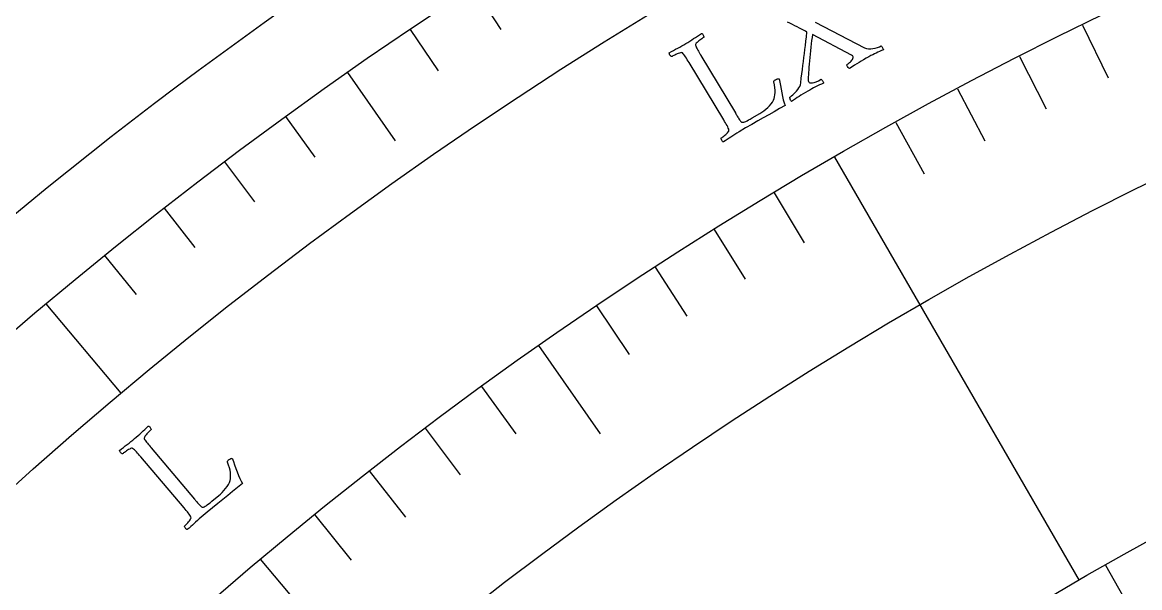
# Model space of a CAD drawing. Header units: millimetres. Extents: x -92 to 92, y -92 to 120.
# Drawn here: x -58.76 to -35.51, y 63.54 to 75.3 of the extents above; entities that cross this region are included whole.
import ezdxf

# ---------------------------------------------------------------- set-up
doc = ezdxf.new("R2010")
doc.units = ezdxf.units.MM
for name, color, linetype in [('CUT_OUTER', 1, 'Continuous'), ('ENGRAVE', 7, 'Continuous'), ('ENGRAVE_FINE', 8, 'Continuous'), ('TEXT', 5, 'Continuous')]:
    doc.layers.add(name, color=color, linetype=linetype)

msp = doc.modelspace()

# ---------------------------------------------------------------- linework, layer by layer
at = {"layer": 'CUT_OUTER'}
msp.add_lwpolyline([(-59.119, 71.1421), (-58.6814, 71.5035), (-58.2415, 71.8622), (-57.7995, 72.2182), (-57.3553, 72.5715), (-56.9089, 72.922), (-56.4604, 73.2699), (-56.0098, 73.6149), (-55.557, 73.9572), (-55.1022, 74.2967), (-54.6453, 74.6334), (-54.1863, 74.9673), (-53.7253, 75.2984), (-53.2623, 75.6266)], dxfattribs=at)
at = {"layer": 'ENGRAVE'}
for points in [[(-51.9947, 74.2561), (-50.9999, 72.8354)], [(-41.8562, 72.4972), (-36.7687, 63.6853)], [(-58.2687, 69.4419), (-56.7079, 67.5819)], [(-48.0155, 68.5733), (-46.7316, 66.7396)], [(-53.8094, 64.1275), (-51.8472, 61.7891)]]:
    msp.add_lwpolyline(points, dxfattribs=at)
for radius in [90.65, 90.65, 88.2219, 83.7125, 83.7125, 80.1513, 73.5375, 73.5375, 69.6525]:
    msp.add_circle((0, 0), radius, dxfattribs=at)
at = {"layer": 'ENGRAVE_FINE'}
for points in [[(-49.3715, 76.0255), (-48.8048, 75.1527)], [(-50.6908, 75.1523), (-50.1089, 74.2895)], [(-36.6971, 75.2403), (-36.1619, 74.1429)], [(-38.0047, 74.5884), (-37.4504, 73.5005)], [(-39.3006, 73.9138), (-38.7274, 72.8357)], [(-53.2827, 73.3374), (-52.6711, 72.4955)], [(-40.5846, 73.2166), (-39.9927, 72.1487)], [(-54.5545, 72.3963), (-53.9283, 71.5652)], [(-43.1151, 71.7556), (-42.4863, 70.709)], [(-55.8097, 71.4332), (-55.169, 70.6132)], [(-44.3609, 70.9922), (-43.7138, 69.9568)], [(-57.0479, 70.4483), (-56.393, 69.6396)], [(-45.5931, 70.2072), (-44.9281, 69.1832)], [(-46.8114, 69.4008), (-46.1287, 68.3886)], [(-49.205, 67.7248), (-48.4873, 66.737)], [(-50.3794, 66.8558), (-49.6446, 65.8806)], [(-51.5386, 65.9664), (-50.7868, 65.0042)], [(-52.682, 65.0568), (-51.9136, 64.1079)], [(-36.2169, 64.0008), (-35.5609, 62.8415)]]:
    msp.add_lwpolyline(points, dxfattribs=at)
at = {"layer": 'TEXT'}
msp.add_lwpolyline([(-42.2593, 75.3008), (-41.2302, 74.7719), (-41.1914, 74.7561), (-41.1495, 74.7477), (-41.1046, 74.7467), (-41.0567, 74.753), (-41.009, 74.7642), (-40.965, 74.7776), (-40.9246, 74.7933), (-40.8878, 74.8112), (-40.8802, 74.8061), (-40.8724, 74.7978), (-40.8645, 74.7861), (-40.8565, 74.7712), (-40.8494, 74.7563), (-40.8443, 74.7446), (-40.8412, 74.736), (-40.84, 74.7307), (-40.8823, 74.7113), (-40.9216, 74.6932), (-40.9579, 74.6765), (-40.9911, 74.6613), (-41.0244, 74.6455), (-41.0605, 74.6274), (-41.0997, 74.6069), (-41.1418, 74.5841), (-41.1993, 74.552), (-41.2526, 74.5214), (-41.3018, 74.4924), (-41.3469, 74.4648), (-41.3918, 74.4369), (-41.4403, 74.4067), (-41.4926, 74.3741), (-41.5485, 74.3392), (-41.5576, 74.3436), (-41.5669, 74.3518), (-41.5764, 74.3637), (-41.5861, 74.3794), (-41.594, 74.3951), (-41.5979, 74.4072), (-41.598, 74.4158), (-41.5941, 74.4209), (-41.5844, 74.427), (-41.5725, 74.4358), (-41.5585, 74.4472), (-41.5425, 74.4612), (-41.5259, 74.477), (-41.5107, 74.4937), (-41.4967, 74.5115), (-41.4839, 74.5302), (-41.4742, 74.5486), (-41.4694, 74.5655), (-41.4694, 74.5809), (-41.4742, 74.5948), (-41.4763, 74.5979), (-41.4792, 74.6011), (-41.4829, 74.6047), (-41.4875, 74.6085), (-41.4925, 74.612), (-41.4973, 74.615), (-41.502, 74.6172), (-41.5066, 74.6189), (-42.3166, 75.0462), (-42.3249, 74.9844), (-42.3331, 74.9194), (-42.3412, 74.8514), (-42.3491, 74.7802), (-42.3569, 74.708), (-42.3643, 74.6367), (-42.3715, 74.5662), (-42.3784, 74.4966), (-42.3847, 74.4296), (-42.39, 74.3669), (-42.3944, 74.3086), (-42.3979, 74.2547), (-42.4006, 74.2069), (-42.4026, 74.1673), (-42.404, 74.1357), (-42.4046, 74.1122), (-42.4044, 74.108), (-42.4041, 74.1029), (-42.4038, 74.0968), (-42.4033, 74.0899), (-42.4025, 74.0824), (-42.4006, 74.0751), (-42.3979, 74.0677), (-42.3942, 74.0604), (-42.3838, 74.0494), (-42.3676, 74.0424), (-42.3456, 74.0395), (-42.3178, 74.0406), (-42.2835, 74.0476), (-42.2421, 74.0622), (-42.1936, 74.0844), (-42.138, 74.1143), (-42.1301, 74.1094), (-42.1216, 74.1015), (-42.1126, 74.0905), (-42.1031, 74.0764), (-42.0947, 74.0622), (-42.089, 74.0508), (-42.0861, 74.0421), (-42.086, 74.0362), (-42.1267, 74.0168), (-42.1676, 73.9969), (-42.2088, 73.9767), (-42.2503, 73.956), (-42.2915, 73.935), (-42.3321, 73.9136), (-42.372, 73.8918), (-42.4111, 73.8697), (-42.4637, 73.8391), (-42.5119, 73.8103), (-42.5559, 73.7831), (-42.5955, 73.7577), (-42.6334, 73.7328), (-42.6718, 73.7073), (-42.7108, 73.6812), (-42.7505, 73.6545), (-42.7575, 73.6614), (-42.7644, 73.6711), (-42.7712, 73.6834), (-42.7779, 73.6985), (-42.7837, 73.7133), (-42.788, 73.725), (-42.7906, 73.7335), (-42.7917, 73.7388), (-42.7833, 73.7445), (-42.7698, 73.7548), (-42.7511, 73.7699), (-42.7271, 73.7897), (-42.7007, 73.8132), (-42.6744, 73.8395), (-42.6483, 73.8686), (-42.6223, 73.9005), (-42.5991, 73.934), (-42.5812, 73.968), (-42.5686, 74.0026), (-42.5613, 74.0378), (-42.5483, 74.1358), (-42.5361, 74.2295), (-42.5246, 74.3189), (-42.5139, 74.4039), (-42.5037, 74.4869), (-42.4936, 74.5699), (-42.4838, 74.653), (-42.4742, 74.7362), (-42.4644, 74.8212), (-42.4537, 74.9097), (-42.4423, 75.0017), (-42.4302, 75.0972), (-42.4631, 75.1152), (-42.5002, 75.1349), (-42.5414, 75.1563), (-42.5868, 75.1795), (-42.6347, 75.2038), (-42.6835, 75.2289), (-42.7332, 75.2546), (-42.7838, 75.2809), (-42.8341, 75.3071)], dxfattribs=at)
for points in [[(-43.9212, 73.4145), (-43.9193, 73.4113), (-43.9169, 73.4074), (-43.9141, 73.4027), (-43.9109, 73.3973), (-43.9026, 73.3834), (-43.8931, 73.3676), (-43.8824, 73.3498), (-43.8706, 73.3299), (-43.8582, 73.3097), (-43.846, 73.2906), (-43.8341, 73.2726), (-43.8222, 73.2557), (-43.8112, 73.2413), (-43.8017, 73.231), (-43.7935, 73.2246), (-43.7868, 73.2223), (-43.7663, 73.2223), (-43.7454, 73.2252), (-43.7241, 73.231), (-43.7024, 73.2397), (-43.6776, 73.2519), (-43.6473, 73.2681), (-43.6114, 73.2884), (-43.5699, 73.3127), (-43.4128, 73.4059), (-43.3724, 73.4313), (-43.3315, 73.4602), (-43.29, 73.4926), (-43.2478, 73.5284), (-43.2085, 73.5659), (-43.1756, 73.6033), (-43.1492, 73.6404), (-43.1291, 73.6775), (-43.1157, 73.7129), (-43.1053, 73.7514), (-43.098, 73.793), (-43.0935, 73.8376), (-43.0929, 73.8864), (-43.0969, 73.9401), (-43.1055, 73.9989), (-43.1187, 74.0628), (-43.1184, 74.0731), (-43.1133, 74.0834), (-43.1032, 74.0935), (-43.0884, 74.1036), (-43.0639, 74.1164), (-43.0425, 74.1245), (-43.0242, 74.1279), (-43.009, 74.1266), (-42.9956, 74.0559), (-42.982, 73.9828), (-42.9682, 73.9075), (-42.9542, 73.8299), (-42.9394, 73.7546), (-42.9231, 73.6865), (-42.9055, 73.6255), (-42.8864, 73.5716), (-42.9996, 73.5059), (-43.1127, 73.4411), (-43.2259, 73.377), (-43.3389, 73.3137), (-43.4553, 73.2481), (-43.5783, 73.1775), (-43.7079, 73.1016), (-43.844, 73.0205), (-43.8909, 72.992), (-43.935, 72.9643), (-43.9763, 72.9376), (-44.0148, 72.9119), (-44.0523, 72.8866), (-44.0909, 72.8615), (-44.1305, 72.8364), (-44.1711, 72.8114), (-44.1801, 72.8152), (-44.1888, 72.8222), (-44.1972, 72.8322), (-44.2053, 72.8454), (-44.2122, 72.8593), (-44.2169, 72.8716), (-44.2193, 72.8823), (-44.2197, 72.8914), (-44.2095, 72.8979), (-44.1962, 72.9071), (-44.1796, 72.919), (-44.1598, 72.9336), (-44.1389, 72.9497), (-44.119, 72.9665), (-44.1003, 72.9838), (-44.0826, 73.0017), (-44.0679, 73.0186), (-44.0583, 73.033), (-44.0536, 73.0448), (-44.054, 73.0541), (-44.0601, 73.0755), (-44.0689, 73.0988), (-44.0804, 73.1238), (-44.0947, 73.1505), (-44.1108, 73.1786), (-44.1277, 73.2077), (-44.1455, 73.2377), (-44.164, 73.2687), (-44.8834, 74.4623), (-44.9022, 74.4932), (-44.9207, 74.5232), (-44.9388, 74.5522), (-44.9565, 74.5802), (-44.9739, 74.6059), (-44.9909, 74.6282), (-45.0076, 74.647), (-45.0239, 74.6624), (-45.0327, 74.6681), (-45.0457, 74.6698), (-45.063, 74.6674), (-45.0845, 74.661), (-45.1083, 74.6521), (-45.1323, 74.6423), (-45.1566, 74.6317), (-45.181, 74.6202), (-45.2036, 74.6091), (-45.2222, 74.5997), (-45.2368, 74.5919), (-45.2475, 74.5858), (-45.2556, 74.5902), (-45.264, 74.5973), (-45.2728, 74.6071), (-45.282, 74.6196), (-45.2899, 74.6329), (-45.2949, 74.645), (-45.297, 74.6559), (-45.2961, 74.6658), (-45.2517, 74.6906), (-45.2076, 74.715), (-45.1637, 74.739), (-45.12, 74.7625), (-45.0768, 74.786), (-45.0343, 74.8098), (-44.9925, 74.8339), (-44.9513, 74.8582), (-44.9095, 74.8837), (-44.8685, 74.9094), (-44.8283, 74.9352), (-44.7891, 74.9613), (-44.7497, 74.9876), (-44.7093, 75.0142), (-44.6678, 75.0412), (-44.6253, 75.0686), (-44.6162, 75.0647), (-44.6075, 75.0578), (-44.5992, 75.0477), (-44.5912, 75.0344), (-44.5845, 75.0205), (-44.58, 75.0081), (-44.5776, 74.9973), (-44.5775, 74.9881), (-44.5879, 74.9816), (-44.6017, 74.9723), (-44.6188, 74.9603), (-44.6392, 74.9456), (-44.6607, 74.9295), (-44.6812, 74.9133), (-44.7006, 74.8969), (-44.719, 74.8805), (-44.7344, 74.8648), (-44.7447, 74.8506), (-44.75, 74.8379), (-44.7502, 74.8268), (-44.7449, 74.809), (-44.7374, 74.7897), (-44.7277, 74.7687), (-44.7158, 74.7461), (-44.7024, 74.7223), (-44.6882, 74.6974), (-44.6731, 74.6716), (-44.6572, 74.6449), (-44.6547, 74.6406), (-44.6521, 74.6363), (-44.6495, 74.632), (-44.6469, 74.6277), (-44.6444, 74.6234), (-44.6418, 74.6191), (-44.6392, 74.6148), (-44.6367, 74.6105)], [(-55.1765, 65.3783), (-55.1741, 65.3754), (-55.1711, 65.3719), (-55.1676, 65.3678), (-55.1635, 65.363), (-55.1531, 65.3506), (-55.1412, 65.3365), (-55.1278, 65.3206), (-55.1129, 65.303), (-55.0974, 65.285), (-55.0823, 65.2681), (-55.0676, 65.2522), (-55.0532, 65.2374), (-55.0401, 65.225), (-55.0289, 65.2164), (-55.0199, 65.2114), (-55.0129, 65.2102), (-54.9927, 65.2135), (-54.9725, 65.2197), (-54.9524, 65.2289), (-54.9323, 65.241), (-54.9099, 65.257), (-54.8826, 65.2779), (-54.8504, 65.3037), (-54.8134, 65.3344), (-54.6733, 65.4517), (-54.6376, 65.4833), (-54.6019, 65.5184), (-54.5661, 65.557), (-54.5302, 65.5992), (-54.4975, 65.6425), (-54.4711, 65.6847), (-54.4509, 65.7256), (-54.4371, 65.7655), (-54.4296, 65.8026), (-54.4256, 65.8422), (-54.425, 65.8844), (-54.4278, 65.9292), (-54.4351, 65.9774), (-54.4477, 66.0298), (-54.4656, 66.0865), (-54.4889, 66.1474), (-54.4903, 66.1576), (-54.4869, 66.1686), (-54.4786, 66.1802), (-54.4656, 66.1926), (-54.4435, 66.2091), (-54.4237, 66.2205), (-54.4062, 66.2268), (-54.3909, 66.228), (-54.3663, 66.1604), (-54.3411, 66.0905), (-54.3153, 66.0184), (-54.289, 65.944), (-54.2623, 65.8721), (-54.2353, 65.8075), (-54.208, 65.7501), (-54.1805, 65.7), (-54.2817, 65.617), (-54.3829, 65.5348), (-54.4842, 65.4533), (-54.5856, 65.3726), (-54.6899, 65.2891), (-54.7999, 65.1996), (-54.9155, 65.1038), (-55.0368, 65.0019), (-55.0785, 64.9661), (-55.1176, 64.9317), (-55.154, 64.8987), (-55.1878, 64.8671), (-55.2208, 64.8361), (-55.2549, 64.8051), (-55.2899, 64.774), (-55.326, 64.7428), (-55.3354, 64.7451), (-55.3451, 64.7505), (-55.3551, 64.7591), (-55.3652, 64.7708), (-55.3742, 64.7834), (-55.3808, 64.7948), (-55.385, 64.805), (-55.3867, 64.8139), (-55.3778, 64.822), (-55.3661, 64.8332), (-55.3516, 64.8476), (-55.3344, 64.8652), (-55.3164, 64.8845), (-55.2996, 64.9042), (-55.2838, 64.9243), (-55.2692, 64.9449), (-55.2575, 64.9639), (-55.2503, 64.9796), (-55.2476, 64.992), (-55.2495, 65.0011), (-55.2589, 65.0214), (-55.2713, 65.0429), (-55.2868, 65.0657), (-55.3052, 65.0898), (-55.3256, 65.1149), (-55.347, 65.1409), (-55.3693, 65.1677), (-55.3926, 65.1953), (-56.295, 66.2573), (-56.3185, 66.2848), (-56.3416, 66.3114), (-56.3641, 66.3371), (-56.3861, 66.3619), (-56.4074, 66.3845), (-56.4278, 66.4037), (-56.4473, 66.4196), (-56.4659, 66.4322), (-56.4754, 66.4364), (-56.4886, 66.4359), (-56.5052, 66.4308), (-56.5255, 66.421), (-56.5475, 66.4084), (-56.5696, 66.3949), (-56.5918, 66.3805), (-56.6141, 66.3652), (-56.6346, 66.3506), (-56.6514, 66.3383), (-56.6646, 66.3283), (-56.6742, 66.3205), (-56.6828, 66.3236), (-56.6923, 66.3292), (-56.7026, 66.3375), (-56.7137, 66.3483), (-56.7236, 66.3602), (-56.7305, 66.3713), (-56.7343, 66.3818), (-56.735, 66.3916), (-56.6952, 66.4233), (-56.6556, 66.4545), (-56.6161, 66.4852), (-56.5769, 66.5155), (-56.538, 66.5456), (-56.4999, 66.5759), (-56.4625, 66.6064), (-56.4258, 66.6371), (-56.3886, 66.669), (-56.3523, 66.701), (-56.3168, 66.7329), (-56.2822, 66.765), (-56.2476, 66.7973), (-56.212, 66.8301), (-56.1754, 66.8634), (-56.1379, 66.8973), (-56.1283, 66.8949), (-56.1186, 66.8895), (-56.1087, 66.8809), (-56.0987, 66.8691), (-56.0898, 66.8564), (-56.0834, 66.8449), (-56.0794, 66.8346), (-56.0778, 66.8256), (-56.087, 66.8174), (-56.0991, 66.8061), (-56.114, 66.7915), (-56.1318, 66.7737), (-56.1505, 66.7543), (-56.1681, 66.735), (-56.1846, 66.7157), (-56.2001, 66.6965), (-56.2127, 66.6785), (-56.2206, 66.6629), (-56.2238, 66.6495), (-56.2223, 66.6385), (-56.2142, 66.6218), (-56.2036, 66.6039), (-56.1907, 66.5848), (-56.1753, 66.5644), (-56.1582, 66.543), (-56.1402, 66.5208), (-56.1211, 66.4978), (-56.1012, 66.474), (-56.0979, 66.4701), (-56.0947, 66.4663), (-56.0915, 66.4625), (-56.0882, 66.4586), (-56.085, 66.4548), (-56.0818, 66.451), (-56.0785, 66.4471), (-56.0753, 66.4433)]]:
    msp.add_lwpolyline(points, close=True, dxfattribs=at)

doc.saveas('drawing.dxf')
